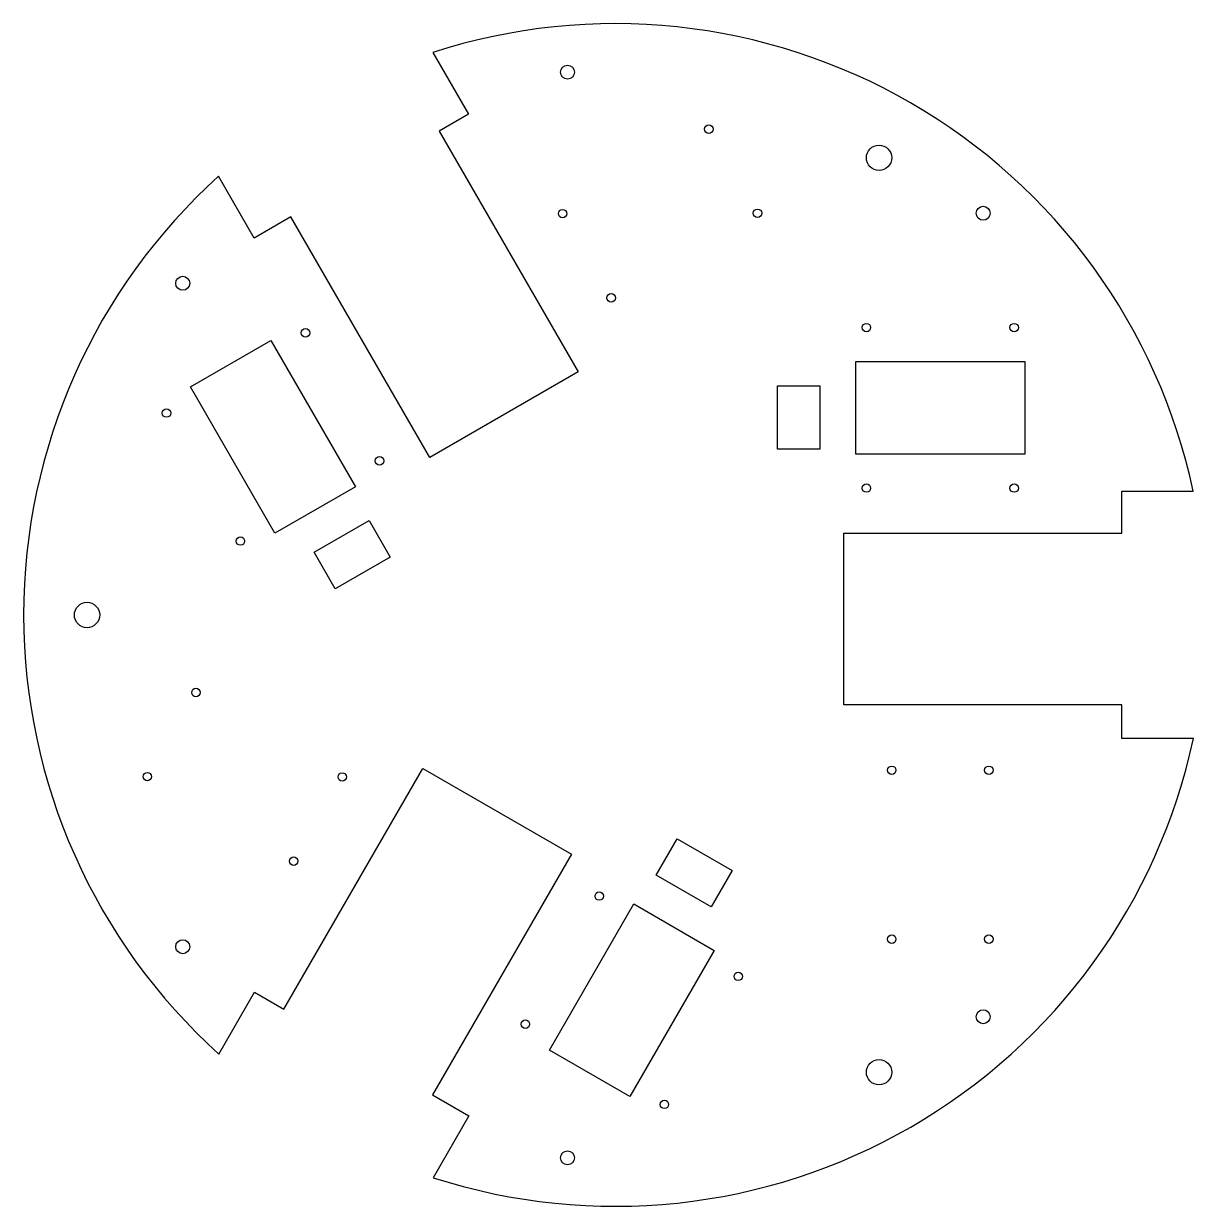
# Model space of a CAD drawing. Header units: millimetres. Extents: x -140 to 137, y -140 to 140.
import ezdxf

# ---------------------------------------------------------------- set-up
doc = ezdxf.new("R2010")
doc.units = ezdxf.units.MM
doc.layers.get('0').update_dxf_attribs({"linetype": 'CONTINUOUS'})

msp = doc.modelspace()

# ---------------------------------------------------------------- linework, layer by layer
msp.add_lwpolyline([(-85.42, 89.25), (-93.86, 103.87, 0.444387), (-93.79, -103.94), (-85.33, -89.3), (-78.4, -93.3), (-45.5, -36.31), (-10.34, -56.61), (-43.24, -113.6), (-34.58, -118.6), (-43.03, -133.22, 0.444387), (136.91, -29.25), (120, -29.25), (120, -21.25), (54.2, -21.25), (54.2, 19.35), (120, 19.35), (120, 29.35), (136.89, 29.35, 0.444387), (-43.12, 133.19), (-34.67, 118.55), (-41.6, 114.55), (-8.7, 57.56), (-43.86, 37.26), (-76.76, 94.25)], format="xyb", close=True)
for points in [[(-80.5, 19.34), (-100.5, 53.98), (-81.45, 64.98), (-61.45, 30.34)], [(57, 60.05), (97, 60.05), (97, 38.05), (57, 38.05)], [(38.5, 54.25), (48.5, 54.25), (48.5, 39.25), (38.5, 39.25)], [(-66.23, 6.22), (-71.23, 14.88), (-58.24, 22.38), (-53.24, 13.72)], [(27.73, -60.47), (22.73, -69.13), (9.74, -61.63), (14.74, -52.97)], [(23.5, -79.39), (3.5, -114.03), (-15.55, -103.03), (4.45, -68.39)]]:
    msp.add_lwpolyline(points, close=True)
for centre, radius in [((-11.24, 128.51), 1.65), ((22.22, 115.02), 1), ((62.5, 108.25), 3), ((-12.42, 95.02), 1), ((33.72, 95.1), 1), ((87.15, 95.11), 1.65), ((-102.34, 78.53), 1.65), ((-0.92, 75.1), 1), ((-73.27, 66.81), 1), ((59.5, 68.05), 1), ((94.5, 68.05), 1), ((-106.18, 47.81), 1), ((-55.77, 36.5), 1), ((59.5, 30.05), 1), ((94.5, 30.05), 1), ((-88.68, 17.5), 1), ((-125, 0), 3), ((-99.22, -18.35), 1), ((65.5, -36.75), 1), ((88.5, -36.75), 1), ((-110.72, -38.27), 1), ((-64.58, -38.35), 1), ((-76.08, -58.27), 1), ((-3.73, -66.55), 1), ((-102.34, -78.53), 1.65), ((65.5, -76.75), 1), ((88.5, -76.75), 1), ((29.18, -85.55), 1), ((87.15, -95.11), 1.65), ((-21.23, -96.86), 1), ((62.5, -108.25), 3), ((11.68, -115.86), 1), ((-11.24, -128.51), 1.65)]:
    msp.add_circle(centre, radius)

doc.saveas('drawing.dxf')
